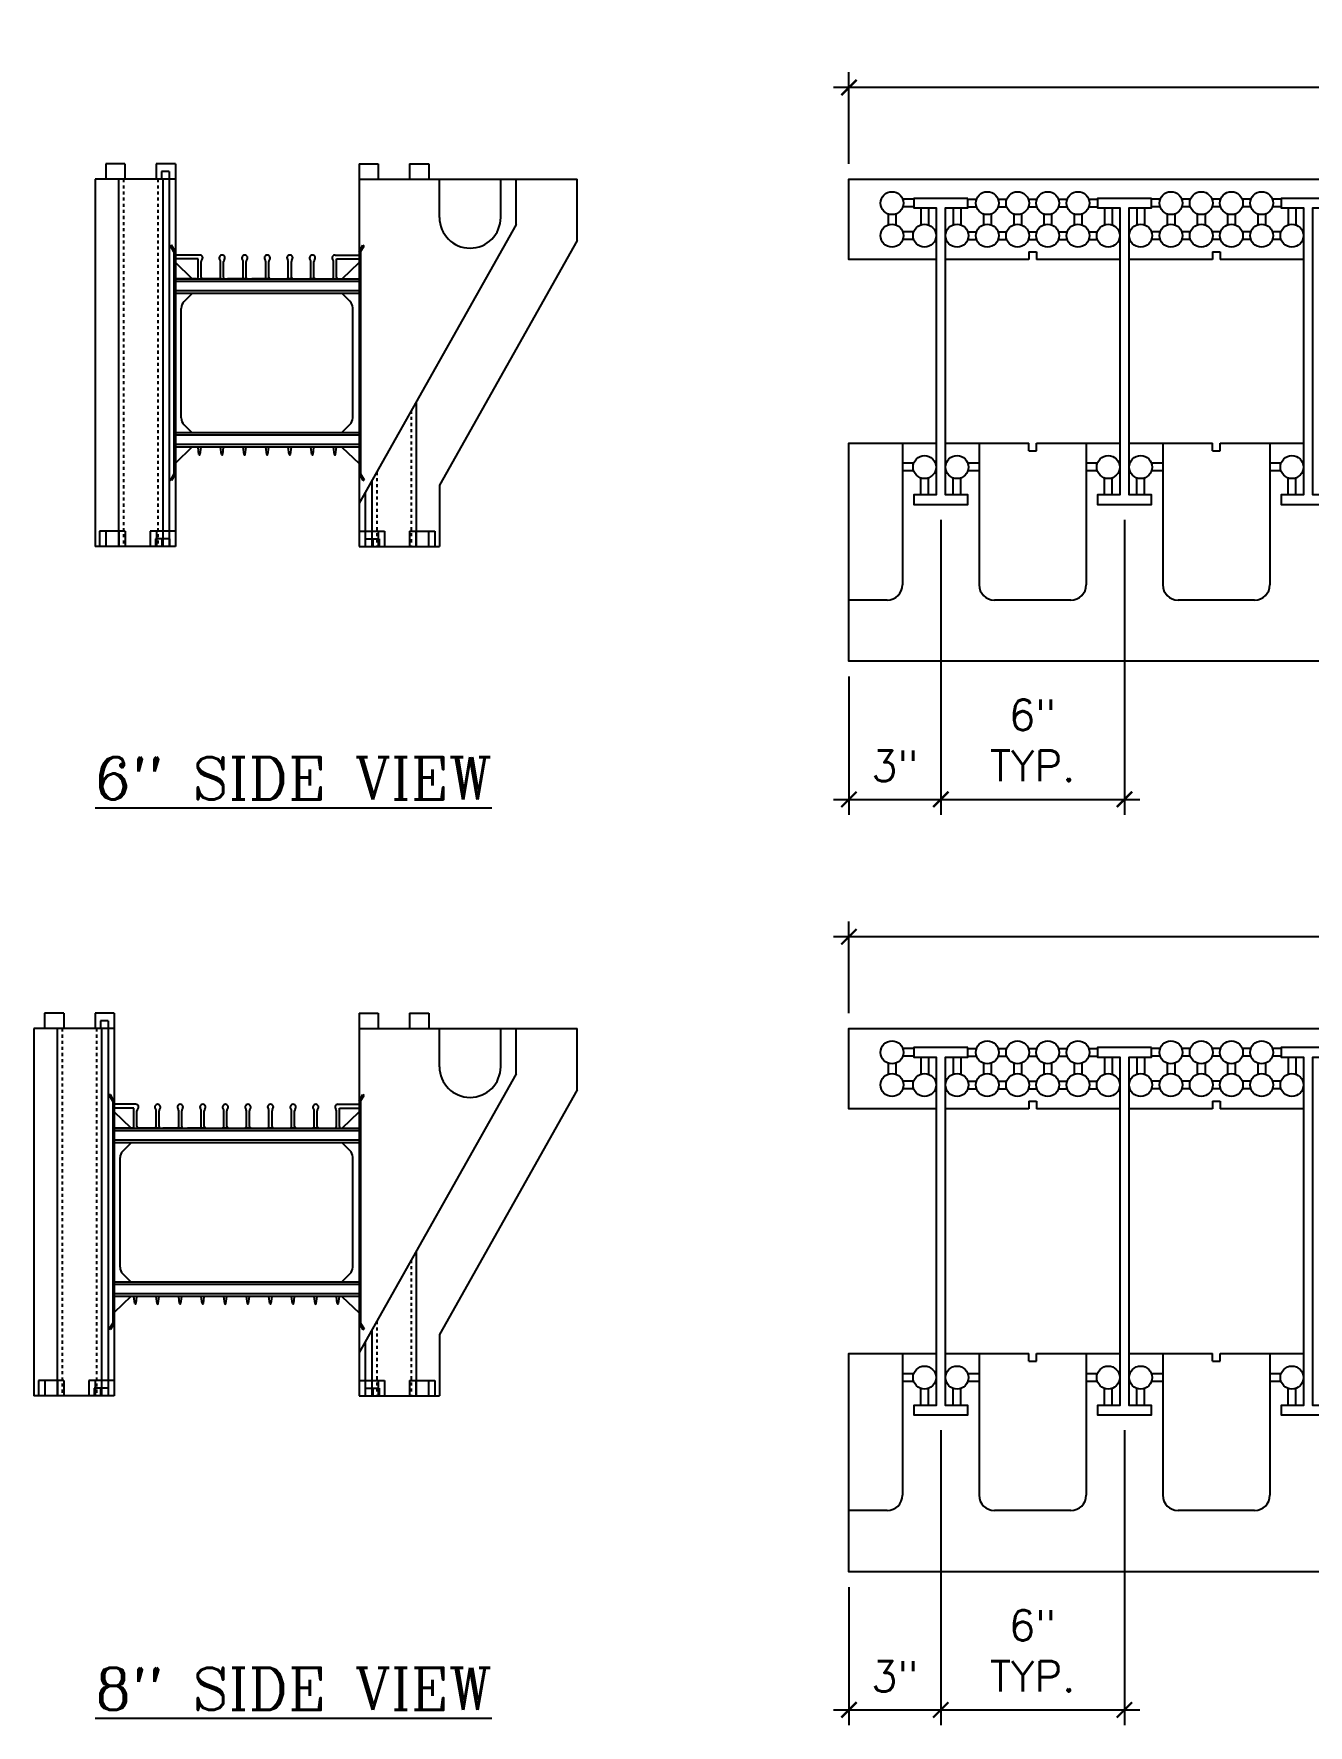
# Model space of a CAD drawing. Header units: inches. Extents: x 436 to 523, y 56 to 176.
# Drawn here: x 440 to 481.7, y 121.1 to 176.4 of the extents above; entities that cross this region are included whole.
import ezdxf

# ---------------------------------------------------------------- set-up
doc = ezdxf.new("R2010")
doc.units = ezdxf.units.IN
doc.header["$MEASUREMENT"] = 0
doc.linetypes.add('DASHED2', pattern=[0.375, 0.25, -0.125])
for name, color, linetype in [('LAYER 12', 12, 'Continuous'), ('LAYER 2', 2, 'Continuous'), ('LAYER 7', 7, 'Continuous'), ('LAYER 8', 8, 'Continuous')]:
    doc.layers.add(name, color=color, linetype=linetype)
doc.styles.add('NOTES', font='simplex.shx', dxfattribs={"height": 1})
doc.styles.add('ROMAN C', font='romanc.shx', dxfattribs={"height": 0.0938})
doc.dimstyles.new('DIM-18$0', dxfattribs={"dimscale": 8, "dimtxt": 1, "dimasz": 0.125, "dimexe": 0.1875, "dimexo": 0.0625, "dimgap": 0.0625, "dimtad": 1, "dimdec": 4, "dimzin": 3, "dimdsep": 46, "dimlunit": 4, "dimtxsty": 'NOTES', "dimblk1": 'ARCHTICK', "dimblk2": 'ARCHTICK', "dimsah": 1, "dimcen": 0.0625, "dimclrd": 256, "dimclre": 256, "dimclrt": 7, "dimadec": 0, "dimazin": 0, "dimtfac": 1, "dimtdec": 4, "dimtofl": 0, "dimtmove": 0, "dimatfit": 3, "dimldrblk": 'ARCHTICK', "dimfxl": 1, "dimfrac": 2, "dimtolj": 1, "dimtzin": 0, "dimarcsym": 0})

# ---------------------------------------------------------------- blocks, each defined once
blk = doc.blocks.new('_ArchTick')
at = {"color": 0, "linetype": 'ByBlock', "const_width": 0.15}
blk.add_lwpolyline([(-0.5, -0.5), (0.5, 0.5)], dxfattribs=at)
blk = doc.blocks.new('*D117')
at = {"layer": 'DEFPOINTS', "color": 0}
for p in [(466.671, 174.618), (466.671, 171.618), (514.671, 171.618)]:
    blk.add_point(p, dxfattribs=at)
at = {"layer": 'LAYER 8', "lineweight": -2}
for p, q in [((466.671, 172.118), (466.671, 175.118)), ((514.671, 172.118), (514.671, 175.118)), ((515.171, 174.618), (466.171, 174.618))]:
    blk.add_line(p, q, dxfattribs=at)
at = {"layer": 'LAYER 8', "lineweight": -2, "xscale": 0.5, "yscale": 0.5, "zscale": 0.5, "rotation": 180}
blk.add_blockref('_ArchTick', (466.671, 174.618), dxfattribs=at)
at = {"layer": 'LAYER 8', "lineweight": -2, "xscale": 0.5, "yscale": 0.5, "zscale": 0.5}
blk.add_blockref('_ArchTick', (514.671, 174.618), dxfattribs=at)
at = {"layer": 'LAYER 8', "color": 7, "insert": (490.671, 175.714), "char_height": 1, "attachment_point": 5, "style": 'NOTES'}
blk.add_mtext('\\A1;4\'-0"', dxfattribs=at)
blk = doc.blocks.new('*D118')
at = {"layer": 'DEFPOINTS', "color": 0}
for p in [(469.671, 160.992), (466.671, 155.868), (469.671, 151.354)]:
    blk.add_point(p, dxfattribs=at)
at = {"layer": 'LAYER 8', "lineweight": -2}
for p, q in [((469.671, 160.492), (469.671, 150.854)), ((466.671, 155.368), (466.671, 150.854)), ((466.171, 151.354), (470.171, 151.354))]:
    blk.add_line(p, q, dxfattribs=at)
at = {"layer": 'LAYER 8', "lineweight": -2, "xscale": 0.5, "yscale": 0.5, "zscale": 0.5, "rotation": 180}
blk.add_blockref('_ArchTick', (466.671, 151.354), dxfattribs=at)
at = {"layer": 'LAYER 8', "lineweight": -2, "xscale": 0.5, "yscale": 0.5, "zscale": 0.5}
blk.add_blockref('_ArchTick', (469.671, 151.354), dxfattribs=at)
at = {"layer": 'LAYER 8', "color": 7, "insert": (468.171, 152.449), "char_height": 1, "attachment_point": 5, "style": 'NOTES'}
blk.add_mtext('\\A1;3"', dxfattribs=at)
blk = doc.blocks.new('*D119')
at = {"layer": 'DEFPOINTS', "color": 0}
for p in [(469.671, 160.992), (475.671, 160.992), (475.671, 151.354)]:
    blk.add_point(p, dxfattribs=at)
at = {"layer": 'LAYER 8', "lineweight": -2}
for p, q in [((469.671, 160.492), (469.671, 150.854)), ((475.671, 160.492), (475.671, 150.854)), ((469.171, 151.354), (476.171, 151.354))]:
    blk.add_line(p, q, dxfattribs=at)
at = {"layer": 'LAYER 8', "lineweight": -2, "xscale": 0.5, "yscale": 0.5, "zscale": 0.5, "rotation": 180}
blk.add_blockref('_ArchTick', (469.671, 151.354), dxfattribs=at)
at = {"layer": 'LAYER 8', "lineweight": -2, "xscale": 0.5, "yscale": 0.5, "zscale": 0.5}
blk.add_blockref('_ArchTick', (475.671, 151.354), dxfattribs=at)
at = {"layer": 'LAYER 8', "color": 7, "insert": (472.671, 153.283), "char_height": 1, "attachment_point": 5, "style": 'NOTES'}
blk.add_mtext('\\A1;6"\\PTYP.', dxfattribs=at)
blk = doc.blocks.new('*D120')
at = {"layer": 'DEFPOINTS', "color": 0}
for p in [(466.671, 146.868), (466.671, 143.868), (514.671, 143.868)]:
    blk.add_point(p, dxfattribs=at)
at = {"layer": 'LAYER 8', "lineweight": -2}
for p, q in [((466.671, 144.368), (466.671, 147.368)), ((514.671, 144.368), (514.671, 147.368)), ((515.171, 146.868), (466.171, 146.868))]:
    blk.add_line(p, q, dxfattribs=at)
at = {"layer": 'LAYER 8', "lineweight": -2, "xscale": 0.5, "yscale": 0.5, "zscale": 0.5, "rotation": 180}
blk.add_blockref('_ArchTick', (466.671, 146.868), dxfattribs=at)
at = {"layer": 'LAYER 8', "lineweight": -2, "xscale": 0.5, "yscale": 0.5, "zscale": 0.5}
blk.add_blockref('_ArchTick', (514.671, 146.868), dxfattribs=at)
at = {"layer": 'LAYER 8', "color": 7, "insert": (490.671, 147.964), "char_height": 1, "attachment_point": 5, "style": 'NOTES'}
blk.add_mtext('\\A1;4\'-0"', dxfattribs=at)
blk = doc.blocks.new('*D123')
at = {"layer": 'DEFPOINTS', "color": 0}
for p in [(469.671, 131.242), (466.671, 126.118), (469.671, 121.604)]:
    blk.add_point(p, dxfattribs=at)
at = {"layer": 'LAYER 8', "lineweight": -2}
for p, q in [((469.671, 130.742), (469.671, 121.104)), ((466.671, 125.618), (466.671, 121.104)), ((466.171, 121.604), (470.171, 121.604))]:
    blk.add_line(p, q, dxfattribs=at)
at = {"layer": 'LAYER 8', "lineweight": -2, "xscale": 0.5, "yscale": 0.5, "zscale": 0.5, "rotation": 180}
blk.add_blockref('_ArchTick', (466.671, 121.604), dxfattribs=at)
at = {"layer": 'LAYER 8', "lineweight": -2, "xscale": 0.5, "yscale": 0.5, "zscale": 0.5}
blk.add_blockref('_ArchTick', (469.671, 121.604), dxfattribs=at)
at = {"layer": 'LAYER 8', "color": 7, "insert": (468.171, 122.699), "char_height": 1, "attachment_point": 5, "style": 'NOTES'}
blk.add_mtext('\\A1;3"', dxfattribs=at)
blk = doc.blocks.new('*D124')
at = {"layer": 'DEFPOINTS', "color": 0}
for p in [(469.671, 131.242), (475.671, 131.242), (475.671, 121.604)]:
    blk.add_point(p, dxfattribs=at)
at = {"layer": 'LAYER 8', "lineweight": -2}
for p, q in [((469.671, 130.742), (469.671, 121.104)), ((475.671, 130.742), (475.671, 121.104)), ((469.171, 121.604), (476.171, 121.604))]:
    blk.add_line(p, q, dxfattribs=at)
at = {"layer": 'LAYER 8', "lineweight": -2, "xscale": 0.5, "yscale": 0.5, "zscale": 0.5, "rotation": 180}
blk.add_blockref('_ArchTick', (469.671, 121.604), dxfattribs=at)
at = {"layer": 'LAYER 8', "lineweight": -2, "xscale": 0.5, "yscale": 0.5, "zscale": 0.5}
blk.add_blockref('_ArchTick', (475.671, 121.604), dxfattribs=at)
at = {"layer": 'LAYER 8', "color": 7, "insert": (472.671, 123.533), "char_height": 1, "attachment_point": 5, "style": 'NOTES'}
blk.add_mtext('\\A1;6"\\PTYP.', dxfattribs=at)

msp = doc.modelspace()

# ---------------------------------------------------------------- linework, layer by layer
at = {"layer": 'LAYER 12'}
for p, q in [((442.39566, 172.11827), (442.39566, 171.61827)), ((443.02066, 172.11827), (442.39566, 172.11827)), ((442.39566, 172.11827), (442.39566, 171.61827)), ((443.02066, 172.11827), (442.39566, 172.11827)), ((443.02066, 172.11827), (443.02066, 171.61827)), ((443.02066, 172.11827), (443.02066, 171.61827)), ((444.04566, 172.11827), (444.04566, 171.61827)), ((444.67066, 172.11827), (444.04566, 172.11827)), ((444.04566, 172.11827), (444.04566, 171.61827)), ((444.67066, 172.11827), (444.04566, 172.11827)), ((444.67066, 172.11827), (444.67066, 171.61827)), ((450.67066, 172.11827), (451.29566, 172.11827)), ((450.67066, 172.11827), (450.67066, 171.61827)), ((450.67066, 172.11827), (451.29566, 172.11827)), ((451.29566, 172.11827), (451.29566, 171.61827)), ((451.29566, 172.11827), (451.29566, 171.61827)), ((452.32066, 172.11827), (452.32066, 171.61827)), ((452.32066, 172.11827), (452.94566, 172.11827)), ((452.32066, 172.11827), (452.32066, 171.61827)), ((452.32066, 172.11827), (452.94566, 172.11827)), ((452.94566, 172.11827), (452.94566, 171.61827)), ((452.94566, 172.11827), (452.94566, 171.61827)), ((442.81066, 171.61827), (442.81066, 159.61827)), ((444.22066, 171.86827), (444.22066, 171.61827)), ((444.47066, 171.86827), (444.22066, 171.86827)), ((444.22066, 171.86827), (444.22066, 171.61827)), ((444.47066, 171.86827), (444.22066, 171.86827)), ((444.25566, 171.61827), (444.25566, 159.61827)), ((444.47066, 171.86827), (444.47066, 159.61827)), ((444.47066, 171.86827), (444.47066, 171.61827)), ((444.54566, 169.45879), (444.50816, 169.43714)), ((444.62066, 169.24228), (444.50816, 169.43714)), ((444.67066, 169.24228), (444.54566, 169.45879)), ((444.62066, 169.24228), (444.62066, 161.99425)), ((444.67066, 169.24228), (444.67066, 161.99425)), ((445.47618, 169.14228), (444.67066, 169.14228)), ((449.88316, 169.14228), (450.67066, 169.14228)), ((450.67066, 169.24228), (450.79566, 169.45879)), ((450.67066, 169.24228), (450.67066, 161.99425)), ((450.72066, 169.24228), (450.83316, 169.43714)), ((450.72066, 169.24228), (450.72066, 161.99425)), ((450.79566, 169.45879), (450.83316, 169.43714)), ((445.40816, 169.01728), (444.67066, 169.01728)), ((445.22066, 168.36296), (444.67066, 168.89322)), ((445.40816, 168.41296), (445.40816, 169.01728)), ((445.50816, 168.41296), (445.50816, 168.93085)), ((446.14566, 168.41296), (446.14566, 168.93085)), ((446.24566, 168.41296), (446.24566, 168.93085)), ((446.88316, 168.41296), (446.88316, 168.93085)), ((446.98316, 168.41296), (446.98316, 168.93085)), ((447.62066, 168.41296), (447.62066, 168.93085)), ((447.72066, 168.41296), (447.72066, 168.93085)), ((448.35816, 168.41296), (448.35816, 168.93085)), ((448.45816, 168.41296), (448.45816, 168.93085)), ((449.09566, 168.41296), (449.09566, 168.93085)), ((449.19566, 168.41296), (449.19566, 168.93085)), ((449.83316, 168.41296), (449.83316, 168.93085)), ((449.93316, 168.41296), (449.93316, 169.01728)), ((449.93316, 169.01728), (450.67066, 169.01728)), ((450.12066, 168.36296), (450.67066, 168.89322)), ((444.67066, 168.36296), (445.22066, 168.36296)), ((445.35816, 168.36296), (444.67066, 168.36296)), ((444.67066, 168.36296), (450.67066, 168.36296)), ((450.67066, 168.27296), (444.67066, 168.27296)), ((445.35816, 168.36296), (445.55816, 168.36296)), ((446.17066, 168.36296), (445.55816, 168.36296)), ((446.09566, 168.36296), (446.29566, 168.36296)), ((446.97066, 168.36296), (446.37066, 168.36296)), ((446.83316, 168.36296), (447.03316, 168.36296)), ((447.72066, 168.36296), (447.17066, 168.36296)), ((447.77066, 168.36296), (447.57066, 168.36296)), ((448.50816, 168.36296), (448.30816, 168.36296)), ((449.24566, 168.36296), (449.04566, 168.36296)), ((449.78316, 168.36296), (449.98316, 168.36296)), ((449.98316, 168.36296), (450.12066, 168.36296)), ((450.67066, 167.97296), (444.67066, 167.97296)), ((450.67066, 167.88296), (444.67066, 167.88296)), ((445.22066, 167.88296), (444.94853, 167.61083)), ((450.12066, 167.88296), (450.37279, 167.63083)), ((444.86066, 163.81723), (444.86066, 167.3987)), ((450.46066, 163.81723), (450.46066, 167.4187)), ((452.53066, 164.33772), (452.53066, 159.61827)), ((445.21066, 163.34296), (444.94853, 163.60509)), ((450.11066, 163.34296), (450.37279, 163.60509)), ((444.67066, 163.34296), (450.67066, 163.34296)), ((450.67066, 163.25296), (444.67066, 163.25296)), ((450.67066, 162.95296), (444.67066, 162.95296)), ((450.67066, 162.86296), (444.67066, 162.86296)), ((445.21066, 162.86296), (444.67066, 162.34245)), ((445.43855, 162.62904), (445.40816, 162.86296)), ((445.47777, 162.62904), (445.50816, 162.86296)), ((446.17605, 162.62904), (446.14566, 162.86296)), ((446.21527, 162.62904), (446.24566, 162.86296)), ((446.91355, 162.62904), (446.88316, 162.86296)), ((446.95277, 162.62904), (446.98316, 162.86296)), ((447.65105, 162.62904), (447.62066, 162.86296)), ((447.69027, 162.62904), (447.72066, 162.86296)), ((448.38855, 162.62904), (448.35816, 162.86296)), ((448.42777, 162.62904), (448.45816, 162.86296)), ((449.12605, 162.62904), (449.09566, 162.86296)), ((449.16527, 162.62904), (449.19566, 162.86296)), ((449.86355, 162.62904), (449.83316, 162.86296)), ((449.90277, 162.62904), (449.93316, 162.86296)), ((450.11066, 162.86296), (450.67066, 162.32868)), ((444.62066, 161.99425), (444.50816, 161.7994)), ((444.67066, 161.99425), (444.54566, 161.77775)), ((450.67066, 161.99425), (450.79566, 161.77775)), ((450.72066, 161.99425), (450.83316, 161.7994)), ((444.54566, 161.77775), (444.50816, 161.7994)), ((450.79566, 161.77775), (450.83316, 161.7994)), ((450.87066, 161.38661), (450.87066, 159.61827)), ((451.08566, 161.76883), (451.08566, 159.61827)), ((442.19566, 160.11827), (442.19566, 159.61827)), ((442.82066, 160.11827), (442.19566, 160.11827)), ((442.39996, 160.11827), (442.39996, 159.61827)), ((443.02496, 160.11827), (442.39996, 160.11827)), ((442.39996, 160.11827), (442.39996, 159.61827)), ((443.02496, 160.11827), (442.39996, 160.11827)), ((442.39996, 160.11827), (442.39996, 159.61827)), ((443.02496, 160.11827), (442.39996, 160.11827)), ((442.82066, 160.11827), (442.82066, 159.61827)), ((443.02496, 160.11827), (443.02496, 159.61827)), ((443.02496, 160.11827), (443.02496, 159.61827)), ((443.02496, 160.11827), (443.02496, 159.61827)), ((443.84566, 160.11827), (443.84566, 159.61827)), ((444.47066, 160.11827), (443.84566, 160.11827)), ((444.02066, 159.86827), (444.02066, 159.61827)), ((444.27066, 159.86827), (444.02066, 159.86827)), ((444.04996, 160.11827), (444.04996, 159.61827)), ((444.67066, 160.11827), (444.04996, 160.11827)), ((444.04996, 160.11827), (444.04996, 159.61827)), ((444.67066, 160.11827), (444.04996, 160.11827)), ((444.04996, 160.11827), (444.04996, 159.61827)), ((444.67066, 160.11827), (444.04996, 160.11827)), ((444.22496, 159.86827), (444.22496, 159.61827)), ((444.47496, 159.86827), (444.22496, 159.86827)), ((444.22496, 159.86827), (444.22496, 159.61827)), ((444.47496, 159.86827), (444.22496, 159.86827)), ((444.22496, 159.86827), (444.22496, 159.61827)), ((444.47496, 159.86827), (444.22496, 159.86827)), ((444.47066, 160.11827), (444.47066, 159.61827)), ((444.47496, 159.86827), (444.47496, 159.61827)), ((444.47496, 159.86827), (444.47496, 159.61827)), ((450.67066, 160.11827), (451.29136, 160.11827)), ((450.67066, 160.11827), (451.29136, 160.11827)), ((450.67066, 160.11827), (451.29136, 160.11827)), ((450.86636, 159.86827), (450.86636, 159.61827)), ((450.86636, 159.86827), (451.11636, 159.86827)), ((450.86636, 159.86827), (451.11636, 159.86827)), ((450.86636, 159.86827), (450.86636, 159.61827)), ((450.86636, 159.86827), (451.11636, 159.86827)), ((450.87066, 160.11827), (450.87066, 159.61827)), ((450.87066, 160.11827), (451.49566, 160.11827)), ((451.07066, 159.86827), (451.32066, 159.86827)), ((451.11636, 159.86827), (451.11636, 159.61827)), ((451.11636, 159.86827), (451.11636, 159.61827)), ((451.11636, 159.86827), (451.11636, 159.61827)), ((451.29136, 160.11827), (451.29136, 159.61827)), ((451.29136, 160.11827), (451.29136, 159.61827)), ((451.29136, 160.11827), (451.29136, 159.61827)), ((451.32066, 159.86827), (451.32066, 159.61827)), ((451.49566, 160.11827), (451.49566, 159.61827)), ((452.31636, 160.11827), (452.31636, 159.61827)), ((452.31636, 160.11827), (452.94136, 160.11827)), ((452.31636, 160.11827), (452.31636, 159.61827)), ((452.31636, 160.11827), (452.94136, 160.11827)), ((452.31636, 160.11827), (452.31636, 159.61827)), ((452.31636, 160.11827), (452.94136, 160.11827)), ((452.52066, 160.11827), (452.52066, 159.61827)), ((452.52066, 160.11827), (453.14566, 160.11827)), ((452.94136, 160.11827), (452.94136, 159.61827)), ((452.94136, 160.11827), (452.94136, 159.61827)), ((452.94136, 160.11827), (452.94136, 159.61827)), ((453.14566, 160.11827), (453.14566, 159.61827)), ((440.39566, 144.36827), (440.39566, 143.86827)), ((441.02066, 144.36827), (440.39566, 144.36827)), ((440.39566, 144.36827), (440.39566, 143.86827)), ((441.02066, 144.36827), (440.39566, 144.36827)), ((441.02066, 144.36827), (441.02066, 143.86827)), ((441.02066, 144.36827), (441.02066, 143.86827)), ((442.04566, 144.36827), (442.04566, 143.86827)), ((442.67066, 144.36827), (442.04566, 144.36827)), ((442.04566, 144.36827), (442.04566, 143.86827)), ((442.67066, 144.36827), (442.04566, 144.36827)), ((442.67066, 144.36827), (442.67066, 143.86827)), ((450.67066, 144.36827), (451.29566, 144.36827)), ((450.67066, 144.36827), (450.67066, 143.86827)), ((450.67066, 144.36827), (451.29566, 144.36827)), ((451.29566, 144.36827), (451.29566, 143.86827)), ((451.29566, 144.36827), (451.29566, 143.86827)), ((452.32066, 144.36827), (452.32066, 143.86827)), ((452.32066, 144.36827), (452.94566, 144.36827)), ((452.32066, 144.36827), (452.32066, 143.86827)), ((452.32066, 144.36827), (452.94566, 144.36827)), ((452.94566, 144.36827), (452.94566, 143.86827)), ((452.94566, 144.36827), (452.94566, 143.86827)), ((440.81066, 143.86827), (440.81066, 131.86827)), ((442.22066, 144.11827), (442.22066, 143.86827)), ((442.47066, 144.11827), (442.22066, 144.11827)), ((442.22066, 144.11827), (442.22066, 143.86827)), ((442.47066, 144.11827), (442.22066, 144.11827)), ((442.25566, 143.86827), (442.25566, 131.86827)), ((442.47066, 144.11827), (442.47066, 131.86827)), ((442.47066, 144.11827), (442.47066, 143.86827)), ((442.54566, 141.70879), (442.50816, 141.68714)), ((442.62066, 141.49228), (442.50816, 141.68714)), ((442.67066, 141.49228), (442.54566, 141.70879)), ((442.62066, 141.49228), (442.62066, 134.24425)), ((442.67066, 141.49228), (442.67066, 134.24425)), ((450.67066, 141.49228), (450.79566, 141.70879)), ((450.67066, 141.49228), (450.67066, 134.24425)), ((450.72066, 141.49228), (450.83316, 141.68714)), ((450.72066, 141.49228), (450.72066, 134.24425)), ((450.79566, 141.70879), (450.83316, 141.68714)), ((443.38243, 141.39228), (442.67066, 141.39228)), ((443.31441, 141.26728), (442.67066, 141.26728)), ((443.22066, 140.61296), (442.67066, 141.14322)), ((443.31441, 140.66296), (443.31441, 141.26728)), ((443.41441, 140.66296), (443.41441, 141.18085)), ((444.03941, 140.66296), (444.03941, 141.18085)), ((444.13941, 140.66296), (444.13941, 141.18085)), ((444.77691, 140.66296), (444.77691, 141.18085)), ((444.87691, 140.66296), (444.87691, 141.18085)), ((445.51441, 140.66296), (445.51441, 141.18085)), ((445.61441, 140.66296), (445.61441, 141.18085)), ((446.25191, 140.66296), (446.25191, 141.18085)), ((446.35191, 140.66296), (446.35191, 141.18085)), ((446.98941, 140.66296), (446.98941, 141.18085)), ((447.08941, 140.66296), (447.08941, 141.18085)), ((447.72691, 140.66296), (447.72691, 141.18085)), ((447.82691, 140.66296), (447.82691, 141.18085)), ((448.46441, 140.66296), (448.46441, 141.18085)), ((448.56441, 140.66296), (448.56441, 141.18085)), ((449.20191, 140.66296), (449.20191, 141.18085)), ((449.30191, 140.66296), (449.30191, 141.18085)), ((449.92691, 140.66296), (449.92691, 141.18085)), ((449.97691, 141.39228), (450.67066, 141.39228)), ((450.02691, 140.66296), (450.02691, 141.26728)), ((450.02691, 141.26728), (450.67066, 141.26728)), ((450.12066, 140.61296), (450.67066, 141.14322)), ((442.67066, 140.61296), (443.22066, 140.61296)), ((443.26441, 140.61296), (442.67066, 140.61296)), ((442.67066, 140.61296), (450.67066, 140.61296)), ((450.67066, 140.52296), (442.67066, 140.52296)), ((443.26441, 140.61296), (443.46441, 140.61296)), ((444.17066, 140.61296), (443.46441, 140.61296)), ((443.98941, 140.61296), (444.18941, 140.61296)), ((444.86441, 140.61296), (444.26441, 140.61296)), ((444.72691, 140.61296), (444.92691, 140.61296)), ((445.61441, 140.61296), (445.06441, 140.61296)), ((445.66441, 140.61296), (445.46441, 140.61296)), ((446.40191, 140.61296), (446.20191, 140.61296)), ((447.13941, 140.61296), (446.93941, 140.61296)), ((447.87691, 140.61296), (447.67691, 140.61296)), ((448.61441, 140.61296), (448.41441, 140.61296)), ((449.35191, 140.61296), (449.15191, 140.61296)), ((449.87691, 140.61296), (450.07691, 140.61296)), ((450.07691, 140.61296), (450.12066, 140.61296)), ((450.67066, 140.22296), (442.67066, 140.22296)), ((450.67066, 140.13296), (442.67066, 140.13296)), ((443.22066, 140.13296), (442.94853, 139.86083)), ((450.12066, 140.13296), (450.37279, 139.88083)), ((442.86066, 136.06723), (442.86066, 139.6487)), ((450.46066, 136.06723), (450.46066, 139.6687)), ((452.53066, 136.58772), (452.53066, 131.86827)), ((442.67066, 135.59296), (450.67066, 135.59296)), ((450.67066, 135.50296), (442.67066, 135.50296)), ((443.21066, 135.59296), (442.94853, 135.85509)), ((450.11066, 135.59296), (450.37279, 135.85509)), ((450.67066, 135.20296), (442.67066, 135.20296)), ((450.67066, 135.11296), (442.67066, 135.11296)), ((443.21066, 135.11296), (442.67066, 134.59245)), ((443.3448, 134.87904), (443.31441, 135.11296)), ((443.38402, 134.87904), (443.41441, 135.11296)), ((444.0698, 134.87904), (444.03941, 135.11296)), ((444.10902, 134.87904), (444.13941, 135.11296)), ((444.8073, 134.87904), (444.77691, 135.11296)), ((444.84652, 134.87904), (444.87691, 135.11296)), ((445.5448, 134.87904), (445.51441, 135.11296)), ((445.58402, 134.87904), (445.61441, 135.11296)), ((446.2823, 134.87904), (446.25191, 135.11296)), ((446.32152, 134.87904), (446.35191, 135.11296)), ((447.0198, 134.87904), (446.98941, 135.11296)), ((447.05902, 134.87904), (447.08941, 135.11296)), ((447.7573, 134.87904), (447.72691, 135.11296)), ((447.79652, 134.87904), (447.82691, 135.11296)), ((448.4948, 134.87904), (448.46441, 135.11296)), ((448.53402, 134.87904), (448.56441, 135.11296)), ((449.2323, 134.87904), (449.20191, 135.11296)), ((449.27152, 134.87904), (449.30191, 135.11296)), ((449.9573, 134.87904), (449.92691, 135.11296)), ((449.99652, 134.87904), (450.02691, 135.11296)), ((450.11066, 135.11296), (450.67066, 134.57868)), ((442.62066, 134.24425), (442.50816, 134.0494)), ((442.54566, 134.02775), (442.50816, 134.0494)), ((442.67066, 134.24425), (442.54566, 134.02775)), ((450.67066, 134.24425), (450.79566, 134.02775)), ((450.72066, 134.24425), (450.83316, 134.0494)), ((450.79566, 134.02775), (450.83316, 134.0494)), ((451.08566, 134.01883), (451.08566, 131.86827)), ((450.87066, 133.63661), (450.87066, 131.86827)), ((440.19566, 132.36827), (440.19566, 131.86827)), ((440.82066, 132.36827), (440.19566, 132.36827)), ((440.39996, 132.36827), (440.39996, 131.86827)), ((441.02496, 132.36827), (440.39996, 132.36827)), ((440.39996, 132.36827), (440.39996, 131.86827)), ((441.02496, 132.36827), (440.39996, 132.36827)), ((440.39996, 132.36827), (440.39996, 131.86827)), ((441.02496, 132.36827), (440.39996, 132.36827)), ((440.82066, 132.36827), (440.82066, 131.86827)), ((441.02496, 132.36827), (441.02496, 131.86827)), ((441.02496, 132.36827), (441.02496, 131.86827)), ((441.02496, 132.36827), (441.02496, 131.86827)), ((441.84566, 132.36827), (441.84566, 131.86827)), ((442.47066, 132.36827), (441.84566, 132.36827)), ((442.02066, 132.11827), (442.02066, 131.86827)), ((442.27066, 132.11827), (442.02066, 132.11827)), ((442.04996, 132.36827), (442.04996, 131.86827)), ((442.67066, 132.36827), (442.04996, 132.36827)), ((442.04996, 132.36827), (442.04996, 131.86827)), ((442.67066, 132.36827), (442.04996, 132.36827)), ((442.04996, 132.36827), (442.04996, 131.86827)), ((442.67066, 132.36827), (442.04996, 132.36827)), ((442.22496, 132.11827), (442.22496, 131.86827)), ((442.47496, 132.11827), (442.22496, 132.11827)), ((442.22496, 132.11827), (442.22496, 131.86827)), ((442.47496, 132.11827), (442.22496, 132.11827)), ((442.22496, 132.11827), (442.22496, 131.86827)), ((442.47496, 132.11827), (442.22496, 132.11827)), ((442.47066, 132.36827), (442.47066, 131.86827)), ((442.47496, 132.11827), (442.47496, 131.86827)), ((442.47496, 132.11827), (442.47496, 131.86827)), ((450.67066, 132.36827), (451.29136, 132.36827)), ((450.67066, 132.36827), (451.29136, 132.36827)), ((450.67066, 132.36827), (451.29136, 132.36827)), ((450.86636, 132.11827), (450.86636, 131.86827)), ((450.86636, 132.11827), (451.11636, 132.11827)), ((450.86636, 132.11827), (451.11636, 132.11827)), ((450.86636, 132.11827), (450.86636, 131.86827)), ((450.86636, 132.11827), (451.11636, 132.11827)), ((450.87066, 132.36827), (450.87066, 131.86827)), ((450.87066, 132.36827), (451.49566, 132.36827)), ((451.07066, 132.11827), (451.32066, 132.11827)), ((451.11636, 132.11827), (451.11636, 131.86827)), ((451.11636, 132.11827), (451.11636, 131.86827)), ((451.11636, 132.11827), (451.11636, 131.86827)), ((451.29136, 132.36827), (451.29136, 131.86827)), ((451.29136, 132.36827), (451.29136, 131.86827)), ((451.29136, 132.36827), (451.29136, 131.86827)), ((451.32066, 132.11827), (451.32066, 131.86827)), ((451.49566, 132.36827), (451.49566, 131.86827)), ((452.31636, 132.36827), (452.31636, 131.86827)), ((452.31636, 132.36827), (452.94136, 132.36827)), ((452.31636, 132.36827), (452.31636, 131.86827)), ((452.31636, 132.36827), (452.94136, 132.36827)), ((452.31636, 132.36827), (452.31636, 131.86827)), ((452.31636, 132.36827), (452.94136, 132.36827)), ((452.52066, 132.36827), (452.52066, 131.86827)), ((452.52066, 132.36827), (453.14566, 132.36827)), ((452.94136, 132.36827), (452.94136, 131.86827)), ((452.94136, 132.36827), (452.94136, 131.86827)), ((452.94136, 132.36827), (452.94136, 131.86827)), ((453.14566, 132.36827), (453.14566, 131.86827))]:
    msp.add_line(p, q, dxfattribs=at)
at = {"layer": 'LAYER 12', "linetype": 'DASHED2', "ltscale": 0.15}
for p, q in [((442.97066, 171.61827), (442.97066, 159.61827)), ((444.09566, 171.61827), (444.09566, 159.61827)), ((452.37066, 164.05328), (452.37066, 159.61827)), ((451.24566, 162.05328), (451.24566, 159.61827)), ((440.97066, 143.86827), (440.97066, 131.86827)), ((442.09566, 143.86827), (442.09566, 131.86827)), ((452.37066, 136.30328), (452.37066, 131.86827)), ((451.24566, 134.30328), (451.24566, 131.86827))]:
    msp.add_line(p, q, dxfattribs=at)
at = {"layer": 'LAYER 12', "flags": 128}
for points in [[(470.55626, 170.99436), (468.78614, 170.99436), (468.78614, 170.68186), (469.51495, 170.68186), (469.51495, 161.30467), (468.78614, 161.30467), (468.78614, 160.99217), (470.55626, 160.99217), (470.55626, 161.30467), (469.82745, 161.30467), (469.82745, 170.68186), (470.55626, 170.68186)], [(476.55626, 170.99436), (474.78614, 170.99436), (474.78614, 170.68186), (475.51495, 170.68186), (475.51495, 161.30467), (474.78614, 161.30467), (474.78614, 160.99217), (476.55626, 160.99217), (476.55626, 161.30467), (475.82745, 161.30467), (475.82745, 170.68186), (476.55626, 170.68186)], [(482.55626, 170.99436), (480.78614, 170.99436), (480.78614, 170.68186), (481.51495, 170.68186), (481.51495, 161.30467), (480.78614, 161.30467), (480.78614, 160.99217), (482.55626, 160.99217), (482.55626, 161.30467), (481.82745, 161.30467), (481.82745, 170.68186), (482.55626, 170.68186)], [(470.55626, 143.24436), (468.78614, 143.24436), (468.78614, 142.93186), (469.51495, 142.93186), (469.51495, 131.55467), (468.78614, 131.55467), (468.78614, 131.24217), (470.55626, 131.24217), (470.55626, 131.55467), (469.82745, 131.55467), (469.82745, 142.93186), (470.55626, 142.93186)], [(476.55626, 143.24436), (474.78614, 143.24436), (474.78614, 142.93186), (475.51495, 142.93186), (475.51495, 131.55467), (474.78614, 131.55467), (474.78614, 131.24217), (476.55626, 131.24217), (476.55626, 131.55467), (475.82745, 131.55467), (475.82745, 142.93186), (476.55626, 142.93186)], [(482.55626, 143.24436), (480.78614, 143.24436), (480.78614, 142.93186), (481.51495, 142.93186), (481.51495, 131.55467), (480.78614, 131.55467), (480.78614, 131.24217), (482.55626, 131.24217), (482.55626, 131.55467), (481.82745, 131.55467), (481.82745, 142.93186), (482.55626, 142.93186)]]:
    msp.add_lwpolyline(points, close=True, dxfattribs=at)
at = {"layer": 'LAYER 12'}
for centre, radius, start, end in [((445.47065, 169.05124), 0.09121, 307.48633, 93.476568), ((446.19566, 169.0487), 0.09358, 311.727867, 228.272133), ((446.93316, 169.0487), 0.09358, 311.727867, 228.272133), ((447.67066, 169.0487), 0.09358, 311.727867, 228.272133), ((448.40816, 169.0487), 0.09358, 311.727867, 228.272133), ((449.14566, 169.0487), 0.09358, 311.727867, 228.272133), ((449.88316, 169.0487), 0.09358, 90, 228.272039), ((445.56992, 168.93509), 0.0619, 134.990324, 183.926337), ((446.04566, 168.93085), 0.1, 0, 28.697239), ((446.34566, 168.93085), 0.1, 151.302761, 180), ((446.78316, 168.93085), 0.1, 0, 28.697239), ((447.08316, 168.93085), 0.1, 151.302761, 180), ((447.52066, 168.93085), 0.1, 0, 28.697239), ((447.82066, 168.93085), 0.1, 151.302761, 180), ((448.25816, 168.93085), 0.1, 0, 28.697239), ((448.55816, 168.93085), 0.1, 151.302761, 180), ((448.99566, 168.93085), 0.1, 0, 28.697239), ((449.29566, 168.93085), 0.1, 151.302761, 180), ((449.72091, 168.92771), 0.1123, 1.599726, 27.097515), ((445.35816, 168.41296), 0.05, 270, 0), ((445.55816, 168.41296), 0.05, 180, 270), ((446.09566, 168.41296), 0.05, 270, 0), ((446.29566, 168.41296), 0.05, 180, 270), ((446.83316, 168.41296), 0.05, 270, 0), ((447.03316, 168.41296), 0.05, 180, 270), ((447.57066, 168.41296), 0.05, 270, 0), ((447.77066, 168.41296), 0.05, 180, 270), ((448.30816, 168.41296), 0.05, 270, 0), ((448.50816, 168.41296), 0.05, 180, 270), ((449.04566, 168.41296), 0.05, 270, 0), ((449.24566, 168.41296), 0.05, 180, 270), ((449.78316, 168.41296), 0.05, 270, 0), ((449.98316, 168.41296), 0.05, 180, 270), ((445.16066, 167.3987), 0.3, 135, 180), ((450.16066, 167.4187), 0.3, 0, 45), ((445.16066, 163.81723), 0.3, 180, 225), ((450.16066, 163.81723), 0.3, 315, 0), ((445.45816, 162.63296), 0.02, 191.309932, 348.690068), ((446.19566, 162.63296), 0.02, 191.309932, 348.690068), ((446.93316, 162.63296), 0.02, 191.309932, 348.690068), ((447.67066, 162.63296), 0.02, 191.309932, 348.690068), ((448.40816, 162.63296), 0.02, 191.309932, 348.690068), ((449.14566, 162.63296), 0.02, 191.309932, 348.690068), ((449.88316, 162.63296), 0.02, 191.309932, 348.690068), ((443.3769, 141.30124), 0.09121, 307.48633, 93.476568), ((443.47617, 141.18509), 0.0619, 134.990324, 183.926337), ((444.08941, 141.2987), 0.09358, 311.727867, 228.272133), ((443.93941, 141.18085), 0.1, 0, 28.697239), ((444.23941, 141.18085), 0.1, 151.302761, 180), ((444.82691, 141.2987), 0.09358, 311.727867, 228.272133), ((444.67691, 141.18085), 0.1, 0, 28.697239), ((444.97691, 141.18085), 0.1, 151.302761, 180), ((445.56441, 141.2987), 0.09358, 311.727867, 228.272133), ((445.41441, 141.18085), 0.1, 0, 28.697239), ((445.71441, 141.18085), 0.1, 151.302761, 180), ((446.30191, 141.2987), 0.09358, 311.727867, 228.272133), ((446.15191, 141.18085), 0.1, 0, 28.697239), ((446.45191, 141.18085), 0.1, 151.302761, 180), ((447.03941, 141.2987), 0.09358, 311.727867, 228.272133), ((446.88941, 141.18085), 0.1, 0, 28.697239), ((447.18941, 141.18085), 0.1, 151.302761, 180), ((447.77691, 141.2987), 0.09358, 311.727867, 228.272133), ((447.62691, 141.18085), 0.1, 0, 28.697239), ((447.92691, 141.18085), 0.1, 151.302761, 180), ((448.51441, 141.2987), 0.09358, 311.727867, 228.272133), ((448.36441, 141.18085), 0.1, 0, 28.697239), ((448.66441, 141.18085), 0.1, 151.302761, 180), ((449.25191, 141.2987), 0.09358, 311.727867, 228.272133), ((449.10191, 141.18085), 0.1, 0, 28.697239), ((449.40191, 141.18085), 0.1, 151.302761, 180), ((449.97691, 141.2987), 0.09358, 90, 228.272039), ((449.81466, 141.17771), 0.1123, 1.599726, 27.097515), ((443.26441, 140.66296), 0.05, 270, 0), ((443.46441, 140.66296), 0.05, 180, 270), ((443.98941, 140.66296), 0.05, 270, 0), ((444.18941, 140.66296), 0.05, 180, 270), ((444.72691, 140.66296), 0.05, 270, 0), ((444.92691, 140.66296), 0.05, 180, 270), ((445.46441, 140.66296), 0.05, 270, 0), ((445.66441, 140.66296), 0.05, 180, 270), ((446.20191, 140.66296), 0.05, 270, 0), ((446.40191, 140.66296), 0.05, 180, 270), ((446.93941, 140.66296), 0.05, 270, 0), ((447.13941, 140.66296), 0.05, 180, 270), ((447.67691, 140.66296), 0.05, 270, 0), ((447.87691, 140.66296), 0.05, 180, 270), ((448.41441, 140.66296), 0.05, 270, 0), ((448.61441, 140.66296), 0.05, 180, 270), ((449.15191, 140.66296), 0.05, 270, 0), ((449.35191, 140.66296), 0.05, 180, 270), ((449.87691, 140.66296), 0.05, 270, 0), ((450.07691, 140.66296), 0.05, 180, 270), ((443.16066, 139.6487), 0.3, 135, 180), ((450.16066, 139.6687), 0.3, 0, 45), ((443.16066, 136.06723), 0.3, 180, 225), ((450.16066, 136.06723), 0.3, 315, 0), ((443.36441, 134.88296), 0.02, 191.309932, 348.690068), ((444.08941, 134.88296), 0.02, 191.309932, 348.690068), ((444.82691, 134.88296), 0.02, 191.309932, 348.690068), ((445.56441, 134.88296), 0.02, 191.309932, 348.690068), ((446.30191, 134.88296), 0.02, 191.309932, 348.690068), ((447.03941, 134.88296), 0.02, 191.309932, 348.690068), ((447.77691, 134.88296), 0.02, 191.309932, 348.690068), ((448.51441, 134.88296), 0.02, 191.309932, 348.690068), ((449.25191, 134.88296), 0.02, 191.309932, 348.690068), ((449.97691, 134.88296), 0.02, 191.309932, 348.690068)]:
    msp.add_arc(centre, radius, start, end, dxfattribs=at)
at = {"layer": 'LAYER 2'}
for p, q in [((442.04566, 171.61827), (442.04566, 159.61827)), ((444.67066, 171.61827), (442.04566, 171.61827)), ((444.67066, 171.61827), (444.67066, 159.61827)), ((450.67066, 171.61827), (450.67066, 159.61827)), ((450.67066, 171.61827), (457.79566, 171.61827)), ((453.29566, 170.36827), (453.29566, 171.61827)), ((455.29566, 170.36827), (455.29566, 171.61827)), ((455.79566, 170.14217), (455.79566, 171.61827)), ((457.79566, 169.61827), (457.79566, 171.61827)), ((455.79566, 170.14217), (450.67066, 161.03106)), ((457.79566, 169.61827), (453.29566, 161.61827)), ((472.5462, 169.24327), (472.7962, 169.24327)), ((472.5462, 169.24327), (472.5462, 168.99327)), ((472.7962, 169.24327), (472.7962, 168.99327)), ((478.5462, 169.24327), (478.7962, 169.24327)), ((478.5462, 169.24327), (478.5462, 168.99327)), ((478.7962, 169.24327), (478.7962, 168.99327)), ((468.4212, 162.99327), (468.4212, 158.36827)), ((470.9212, 162.99327), (470.9212, 158.36827)), ((472.5462, 162.74327), (472.5462, 162.99327)), ((472.5462, 162.74327), (472.7962, 162.74327)), ((472.7962, 162.74327), (472.7962, 162.99327)), ((474.4212, 162.99327), (474.4212, 158.36827)), ((476.9212, 162.99327), (476.9212, 158.36827)), ((478.5462, 162.74327), (478.5462, 162.99327)), ((478.5462, 162.74327), (478.7962, 162.74327)), ((478.7962, 162.74327), (478.7962, 162.99327)), ((480.4212, 162.99327), (480.4212, 158.36827)), ((453.29566, 161.61827), (453.29566, 159.61827)), ((444.67066, 159.61827), (442.04566, 159.61827)), ((450.67066, 159.61827), (453.29566, 159.61827)), ((467.9212, 157.86827), (466.6712, 157.86827)), ((473.9212, 157.86827), (471.4212, 157.86827)), ((479.9212, 157.86827), (477.4212, 157.86827)), ((440.04566, 143.86827), (440.04566, 131.86827)), ((442.67066, 143.86827), (440.04566, 143.86827)), ((442.67066, 143.86827), (442.67066, 131.86827)), ((450.67066, 143.86827), (450.67066, 131.86827)), ((450.67066, 143.86827), (457.79566, 143.86827)), ((453.29566, 142.61827), (453.29566, 143.86827)), ((455.29566, 142.61827), (455.29566, 143.86827)), ((455.79566, 142.39217), (455.79566, 143.86827)), ((457.79566, 141.86827), (457.79566, 143.86827)), ((455.79566, 142.39217), (450.67066, 133.28106)), ((457.79566, 141.86827), (453.29566, 133.86827)), ((472.5462, 141.49327), (472.7962, 141.49327)), ((472.5462, 141.49327), (472.5462, 141.24327)), ((472.7962, 141.49327), (472.7962, 141.24327)), ((478.5462, 141.49327), (478.7962, 141.49327)), ((478.5462, 141.49327), (478.5462, 141.24327)), ((478.7962, 141.49327), (478.7962, 141.24327)), ((453.29566, 133.86827), (453.29566, 131.86827)), ((468.4212, 133.24327), (468.4212, 128.61827)), ((470.9212, 133.24327), (470.9212, 128.61827)), ((472.5462, 132.99327), (472.5462, 133.24327)), ((472.7962, 132.99327), (472.7962, 133.24327)), ((474.4212, 133.24327), (474.4212, 128.61827)), ((476.9212, 133.24327), (476.9212, 128.61827)), ((478.5462, 132.99327), (478.5462, 133.24327)), ((478.7962, 132.99327), (478.7962, 133.24327)), ((480.4212, 133.24327), (480.4212, 128.61827)), ((472.5462, 132.99327), (472.7962, 132.99327)), ((478.5462, 132.99327), (478.7962, 132.99327)), ((442.67066, 131.86827), (440.04566, 131.86827)), ((450.67066, 131.86827), (453.29566, 131.86827)), ((467.9212, 128.11827), (466.6712, 128.11827)), ((473.9212, 128.11827), (471.4212, 128.11827)), ((479.9212, 128.11827), (477.4212, 128.11827))]:
    msp.add_line(p, q, dxfattribs=at)
for points in [[(469.51495, 168.99327), (466.6712, 168.99327), (466.6712, 171.61827), (514.6712, 171.61827)], [(472.5462, 168.99327), (469.82745, 168.99327)], [(475.51495, 168.99327), (472.7962, 168.99327)], [(478.5462, 168.99327), (475.82745, 168.99327)], [(481.51495, 168.99327), (478.7962, 168.99327)], [(514.6712, 162.99327), (514.6712, 155.86827), (466.6712, 155.86827), (466.6712, 162.99327), (469.51495, 162.99327)], [(469.82745, 162.99327), (472.5462, 162.99327)], [(472.7962, 162.99327), (475.51495, 162.99327)], [(475.82745, 162.99327), (478.5462, 162.99327)], [(478.7962, 162.99327), (481.51495, 162.99327)], [(469.51495, 141.24327), (466.6712, 141.24327), (466.6712, 143.86827), (514.6712, 143.86827)], [(472.5462, 141.24327), (469.82745, 141.24327)], [(475.51495, 141.24327), (472.7962, 141.24327)], [(478.5462, 141.24327), (475.82745, 141.24327)], [(481.51495, 141.24327), (478.7962, 141.24327)], [(514.6712, 133.24327), (514.6712, 126.11827), (466.6712, 126.11827), (466.6712, 133.24327), (469.51495, 133.24327)], [(469.82745, 133.24327), (472.5462, 133.24327)], [(472.7962, 133.24327), (475.51495, 133.24327)], [(475.82745, 133.24327), (478.5462, 133.24327)], [(478.7962, 133.24327), (481.51495, 133.24327)]]:
    msp.add_lwpolyline(points, dxfattribs=at)
for centre, radius, start, end in [((454.29566, 170.36827), 1, 180, 0), ((467.9212, 158.36827), 0.5, 270, 0), ((471.4212, 158.36827), 0.5, 180, 270), ((473.9212, 158.36827), 0.5, 270, 0), ((477.4212, 158.36827), 0.5, 180, 270), ((479.9212, 158.36827), 0.5, 270, 0), ((454.29566, 142.61827), 1, 180, 0), ((467.9212, 128.61827), 0.5, 270, 0), ((471.4212, 128.61827), 0.5, 180, 270), ((473.9212, 128.61827), 0.5, 270, 0), ((477.4212, 128.61827), 0.5, 180, 270), ((479.9212, 128.61827), 0.5, 270, 0)]:
    msp.add_arc(centre, radius, start, end, dxfattribs=at)
at = {"layer": 'LAYER 8'}
for p, q in [((468.78692, 170.96348), (468.43049, 170.96348)), ((470.55549, 170.96348), (470.83692, 170.96348)), ((471.54299, 170.96348), (471.82442, 170.96348)), ((472.53049, 170.96348), (472.81192, 170.96348)), ((473.51799, 170.96348), (473.79942, 170.96348)), ((474.50549, 170.96348), (474.78692, 170.96348)), ((476.83692, 170.96348), (476.55549, 170.96348)), ((477.82442, 170.96348), (477.54299, 170.96348)), ((478.81192, 170.96348), (478.53049, 170.96348)), ((479.79942, 170.96348), (479.51799, 170.96348)), ((480.78692, 170.96348), (480.50549, 170.96348)), ((467.95318, 170.48321), (467.95318, 170.12833)), ((468.20172, 170.48321), (468.20172, 170.12833)), ((468.78614, 170.71275), (468.43126, 170.71275)), ((469.01568, 170.68186), (469.01568, 170.12833)), ((469.26641, 170.68186), (469.26641, 170.12755)), ((470.07818, 170.68186), (470.07818, 170.12833)), ((470.32891, 170.68186), (470.32891, 170.12755)), ((470.55626, 170.71275), (470.83614, 170.71275)), ((471.06568, 170.48321), (471.06568, 170.12833)), ((471.31641, 170.48398), (471.31641, 170.12755)), ((471.54376, 170.71275), (471.82364, 170.71275)), ((472.05318, 170.48321), (472.05318, 170.12833)), ((472.30391, 170.48398), (472.30391, 170.12755)), ((472.53126, 170.71275), (472.81114, 170.71275)), ((473.04068, 170.48321), (473.04068, 170.12833)), ((473.29141, 170.48398), (473.29141, 170.12755)), ((473.51876, 170.71275), (473.79864, 170.71275)), ((474.02818, 170.48321), (474.02818, 170.12833)), ((474.27891, 170.48398), (474.27891, 170.12755)), ((474.50626, 170.71275), (474.78614, 170.71275)), ((475.01568, 170.68186), (475.01568, 170.12833)), ((475.26641, 170.68186), (475.26641, 170.12755)), ((476.07818, 170.68186), (476.07818, 170.12833)), ((476.32891, 170.68186), (476.32891, 170.12755)), ((476.83614, 170.71275), (476.55626, 170.71275)), ((477.06349, 170.48398), (477.06349, 170.12755)), ((477.31422, 170.48321), (477.31422, 170.12833)), ((477.82364, 170.71275), (477.54376, 170.71275)), ((478.05099, 170.48398), (478.05099, 170.12755)), ((478.30172, 170.48321), (478.30172, 170.12833)), ((478.81114, 170.71275), (478.53126, 170.71275)), ((479.03849, 170.48398), (479.03849, 170.12755)), ((479.28922, 170.48321), (479.28922, 170.12833)), ((479.79864, 170.71275), (479.51876, 170.71275)), ((480.02599, 170.48398), (480.02599, 170.12755)), ((480.27672, 170.48321), (480.27672, 170.12833)), ((480.78614, 170.71275), (480.50626, 170.71275)), ((481.01349, 170.68186), (481.01349, 170.12755)), ((481.26422, 170.68186), (481.26422, 170.12833)), ((468.78692, 169.90098), (468.43049, 169.90098)), ((470.55549, 169.90098), (470.83692, 169.90098)), ((471.54299, 169.90098), (471.82442, 169.90098)), ((472.53049, 169.90098), (472.81192, 169.90098)), ((473.51799, 169.90098), (473.79942, 169.90098)), ((474.50549, 169.90098), (474.78692, 169.90098)), ((476.83692, 169.90098), (476.55549, 169.90098)), ((477.82442, 169.90098), (477.54299, 169.90098)), ((478.81192, 169.90098), (478.53049, 169.90098)), ((479.79942, 169.90098), (479.51799, 169.90098)), ((480.78692, 169.90098), (480.50549, 169.90098)), ((468.78614, 169.65025), (468.43126, 169.65025)), ((470.55626, 169.65025), (470.83614, 169.65025)), ((471.54376, 169.65025), (471.82364, 169.65025)), ((472.53126, 169.65025), (472.81114, 169.65025)), ((473.51876, 169.65025), (473.79864, 169.65025)), ((474.50626, 169.65025), (474.78614, 169.65025)), ((476.83614, 169.65025), (476.55626, 169.65025)), ((477.82364, 169.65025), (477.54376, 169.65025)), ((478.81114, 169.65025), (478.53126, 169.65025)), ((479.79864, 169.65025), (479.51876, 169.65025)), ((480.78614, 169.65025), (480.50626, 169.65025)), ((468.78614, 162.33629), (468.4212, 162.33629)), ((468.78692, 162.08556), (468.4212, 162.08556)), ((470.9212, 162.08556), (470.55549, 162.08556)), ((470.9212, 162.33629), (470.55626, 162.33629)), ((474.78614, 162.33629), (474.4212, 162.33629)), ((474.78692, 162.08556), (474.4212, 162.08556)), ((476.9212, 162.08556), (476.55549, 162.08556)), ((476.9212, 162.33629), (476.55626, 162.33629)), ((480.78614, 162.33629), (480.4212, 162.33629)), ((480.78692, 162.08556), (480.4212, 162.08556)), ((469.01568, 161.30467), (469.01568, 161.85821)), ((469.26641, 161.30467), (469.26641, 161.85898)), ((470.07818, 161.30467), (470.07818, 161.85821)), ((470.32891, 161.30467), (470.32891, 161.85898)), ((475.01568, 161.30467), (475.01568, 161.85821)), ((475.26641, 161.30467), (475.26641, 161.85898)), ((476.07818, 161.30467), (476.07818, 161.85821)), ((476.32891, 161.30467), (476.32891, 161.85898)), ((481.01568, 161.30467), (481.01568, 161.85821)), ((481.26641, 161.30467), (481.26641, 161.85898)), ((468.78692, 143.21348), (468.43049, 143.21348)), ((470.55549, 143.21348), (470.83692, 143.21348)), ((471.54299, 143.21348), (471.82442, 143.21348)), ((472.53049, 143.21348), (472.81192, 143.21348)), ((473.51799, 143.21348), (473.79942, 143.21348)), ((474.50549, 143.21348), (474.78692, 143.21348)), ((476.83692, 143.21348), (476.55549, 143.21348)), ((477.82442, 143.21348), (477.54299, 143.21348)), ((478.81192, 143.21348), (478.53049, 143.21348)), ((479.79942, 143.21348), (479.51799, 143.21348)), ((480.78692, 143.21348), (480.50549, 143.21348)), ((467.95318, 142.73321), (467.95318, 142.37833)), ((468.20172, 142.73321), (468.20172, 142.37833)), ((468.78614, 142.96275), (468.43126, 142.96275)), ((469.01568, 142.93186), (469.01568, 142.37833)), ((469.26641, 142.93186), (469.26641, 142.37755)), ((470.07818, 142.93186), (470.07818, 142.37833)), ((470.32891, 142.93186), (470.32891, 142.37755)), ((470.55626, 142.96275), (470.83614, 142.96275)), ((471.06568, 142.73321), (471.06568, 142.37833)), ((471.31641, 142.73398), (471.31641, 142.37755)), ((471.54376, 142.96275), (471.82364, 142.96275)), ((472.05318, 142.73321), (472.05318, 142.37833)), ((472.30391, 142.73398), (472.30391, 142.37755)), ((472.53126, 142.96275), (472.81114, 142.96275)), ((473.04068, 142.73321), (473.04068, 142.37833)), ((473.29141, 142.73398), (473.29141, 142.37755)), ((473.51876, 142.96275), (473.79864, 142.96275)), ((474.02818, 142.73321), (474.02818, 142.37833)), ((474.27891, 142.73398), (474.27891, 142.37755)), ((474.50626, 142.96275), (474.78614, 142.96275)), ((475.01568, 142.93186), (475.01568, 142.37833)), ((475.26641, 142.93186), (475.26641, 142.37755)), ((476.07818, 142.93186), (476.07818, 142.37833)), ((476.32891, 142.93186), (476.32891, 142.37755)), ((476.83614, 142.96275), (476.55626, 142.96275)), ((477.06349, 142.73398), (477.06349, 142.37755)), ((477.31422, 142.73321), (477.31422, 142.37833)), ((477.82364, 142.96275), (477.54376, 142.96275)), ((478.05099, 142.73398), (478.05099, 142.37755)), ((478.30172, 142.73321), (478.30172, 142.37833)), ((478.81114, 142.96275), (478.53126, 142.96275)), ((479.03849, 142.73398), (479.03849, 142.37755)), ((479.28922, 142.73321), (479.28922, 142.37833)), ((479.79864, 142.96275), (479.51876, 142.96275)), ((480.02599, 142.73398), (480.02599, 142.37755)), ((480.27672, 142.73321), (480.27672, 142.37833)), ((480.78614, 142.96275), (480.50626, 142.96275)), ((481.01349, 142.93186), (481.01349, 142.37755)), ((481.26422, 142.93186), (481.26422, 142.37833)), ((468.78692, 142.15098), (468.43049, 142.15098)), ((470.55549, 142.15098), (470.83692, 142.15098)), ((471.54299, 142.15098), (471.82442, 142.15098)), ((472.53049, 142.15098), (472.81192, 142.15098)), ((473.51799, 142.15098), (473.79942, 142.15098)), ((474.50549, 142.15098), (474.78692, 142.15098)), ((476.83692, 142.15098), (476.55549, 142.15098)), ((477.82442, 142.15098), (477.54299, 142.15098)), ((478.81192, 142.15098), (478.53049, 142.15098)), ((479.79942, 142.15098), (479.51799, 142.15098)), ((480.78692, 142.15098), (480.50549, 142.15098)), ((468.78614, 141.90025), (468.43126, 141.90025)), ((470.55626, 141.90025), (470.83614, 141.90025)), ((471.54376, 141.90025), (471.82364, 141.90025)), ((472.53126, 141.90025), (472.81114, 141.90025)), ((473.51876, 141.90025), (473.79864, 141.90025)), ((474.50626, 141.90025), (474.78614, 141.90025)), ((476.83614, 141.90025), (476.55626, 141.90025)), ((477.82364, 141.90025), (477.54376, 141.90025)), ((478.81114, 141.90025), (478.53126, 141.90025)), ((479.79864, 141.90025), (479.51876, 141.90025)), ((480.78614, 141.90025), (480.50626, 141.90025)), ((468.78614, 132.58629), (468.4212, 132.58629)), ((468.78692, 132.33556), (468.4212, 132.33556)), ((469.01568, 131.55467), (469.01568, 132.10821)), ((469.26641, 131.55467), (469.26641, 132.10898)), ((470.07818, 131.55467), (470.07818, 132.10821)), ((470.32891, 131.55467), (470.32891, 132.10898)), ((470.9212, 132.33556), (470.55549, 132.33556)), ((470.9212, 132.58629), (470.55626, 132.58629)), ((474.78614, 132.58629), (474.4212, 132.58629)), ((474.78692, 132.33556), (474.4212, 132.33556)), ((475.01568, 131.55467), (475.01568, 132.10821)), ((475.26641, 131.55467), (475.26641, 132.10898)), ((476.07818, 131.55467), (476.07818, 132.10821)), ((476.32891, 131.55467), (476.32891, 132.10898)), ((476.9212, 132.33556), (476.55549, 132.33556)), ((476.9212, 132.58629), (476.55626, 132.58629)), ((480.78614, 132.58629), (480.4212, 132.58629)), ((480.78692, 132.33556), (480.4212, 132.33556)), ((481.01568, 131.55467), (481.01568, 132.10821)), ((481.26641, 131.55467), (481.26641, 132.10898))]:
    msp.add_line(p, q, dxfattribs=at)
for centre in [(468.07745, 170.83702), (471.18995, 170.83702), (472.17745, 170.83702), (473.16495, 170.83702), (474.15245, 170.83702), (477.18995, 170.83702), (478.17745, 170.83702), (479.16495, 170.83702), (480.15245, 170.83702), (468.07745, 169.77452), (469.13995, 169.77452), (470.20245, 169.77452), (471.18995, 169.77452), (472.17745, 169.77452), (473.16495, 169.77452), (474.15245, 169.77452), (475.13995, 169.77452), (476.20245, 169.77452), (477.18995, 169.77452), (478.17745, 169.77452), (479.16495, 169.77452), (480.15245, 169.77452), (481.13995, 169.77452), (469.13995, 162.21202), (470.20245, 162.21202), (475.13995, 162.21202), (476.20245, 162.21202), (481.13995, 162.21202), (468.07745, 143.08702), (471.18995, 143.08702), (472.17745, 143.08702), (473.16495, 143.08702), (474.15245, 143.08702), (477.18995, 143.08702), (478.17745, 143.08702), (479.16495, 143.08702), (480.15245, 143.08702), (468.07745, 142.02452), (469.13995, 142.02452), (470.20245, 142.02452), (471.18995, 142.02452), (472.17745, 142.02452), (473.16495, 142.02452), (474.15245, 142.02452), (475.13995, 142.02452), (476.20245, 142.02452), (477.18995, 142.02452), (478.17745, 142.02452), (479.16495, 142.02452), (480.15245, 142.02452), (481.13995, 142.02452), (469.13995, 132.46202), (470.20245, 132.46202), (475.13995, 132.46202), (476.20245, 132.46202), (481.13995, 132.46202)]:
    msp.add_circle(centre, 0.375, dxfattribs=at)

# ---------------------------------------------------------------- texts
at = {"layer": 'LAYER 7', "char_height": 1.375, "attachment_point": 7, "style": 'ROMAN C'}
for s, insert in [('\\A1;{\\L6" SIDE VIEW}', (442.04566, 151.35402)), ('\\A1;{\\L8" SIDE VIEW}', (442.04566, 121.60402))]:
    msp.add_mtext_dynamic_manual_height_columns(s, width=51.1351782, gutter_width=5, heights=[0], dxfattribs=dict(at, insert=insert))

# ---------------------------------------------------------------- dimensions: what is measured, and where the dimension line sits
at = {"layer": 'LAYER 8'}
for base, p1, p2, picture, middle in [((466.6712, 174.61827), (514.6712, 171.61827), (466.6712, 171.61827), '*D117', (490.6712, 175.7135)), ((469.6712, 151.35402), (466.6712, 155.86827), (469.6712, 160.99217), '*D118', (468.1712, 152.44926)), ((466.6712, 146.86827), (514.6712, 143.86827), (466.6712, 143.86827), '*D120', (490.6712, 147.9635)), ((469.6712, 121.60402), (466.6712, 126.11827), (469.6712, 131.24217), '*D123', (468.1712, 122.69926))]:
    dim = msp.add_linear_dim(base=base, p1=p1, p2=p2, dimstyle='DIM-18$0', override={"dimasz": 0.0625, "dimexe": 0.0625, "dimdle": 0.0625, "dimfrac": 1}, dxfattribs=at)
    dim.commit()
    dim.dimension.update_dxf_attribs({"geometry": picture, "text_midpoint": middle})
for base, p1, p2, picture, middle in [((475.6712, 151.35402), (469.6712, 160.99217), (475.6712, 160.99217), '*D119', (472.6712, 153.28259)), ((475.6712, 121.60402), (469.6712, 131.24217), (475.6712, 131.24217), '*D124', (472.6712, 123.53259))]:
    dim = msp.add_linear_dim(base=base, p1=p1, p2=p2, text='<>\\PTYP.', dimstyle='DIM-18$0', override={"dimasz": 0.0625, "dimexe": 0.0625, "dimdle": 0.0625, "dimfrac": 1}, dxfattribs=at)
    dim.commit()
    dim.dimension.update_dxf_attribs({"geometry": picture, "text_midpoint": middle})

doc.saveas('drawing.dxf')
